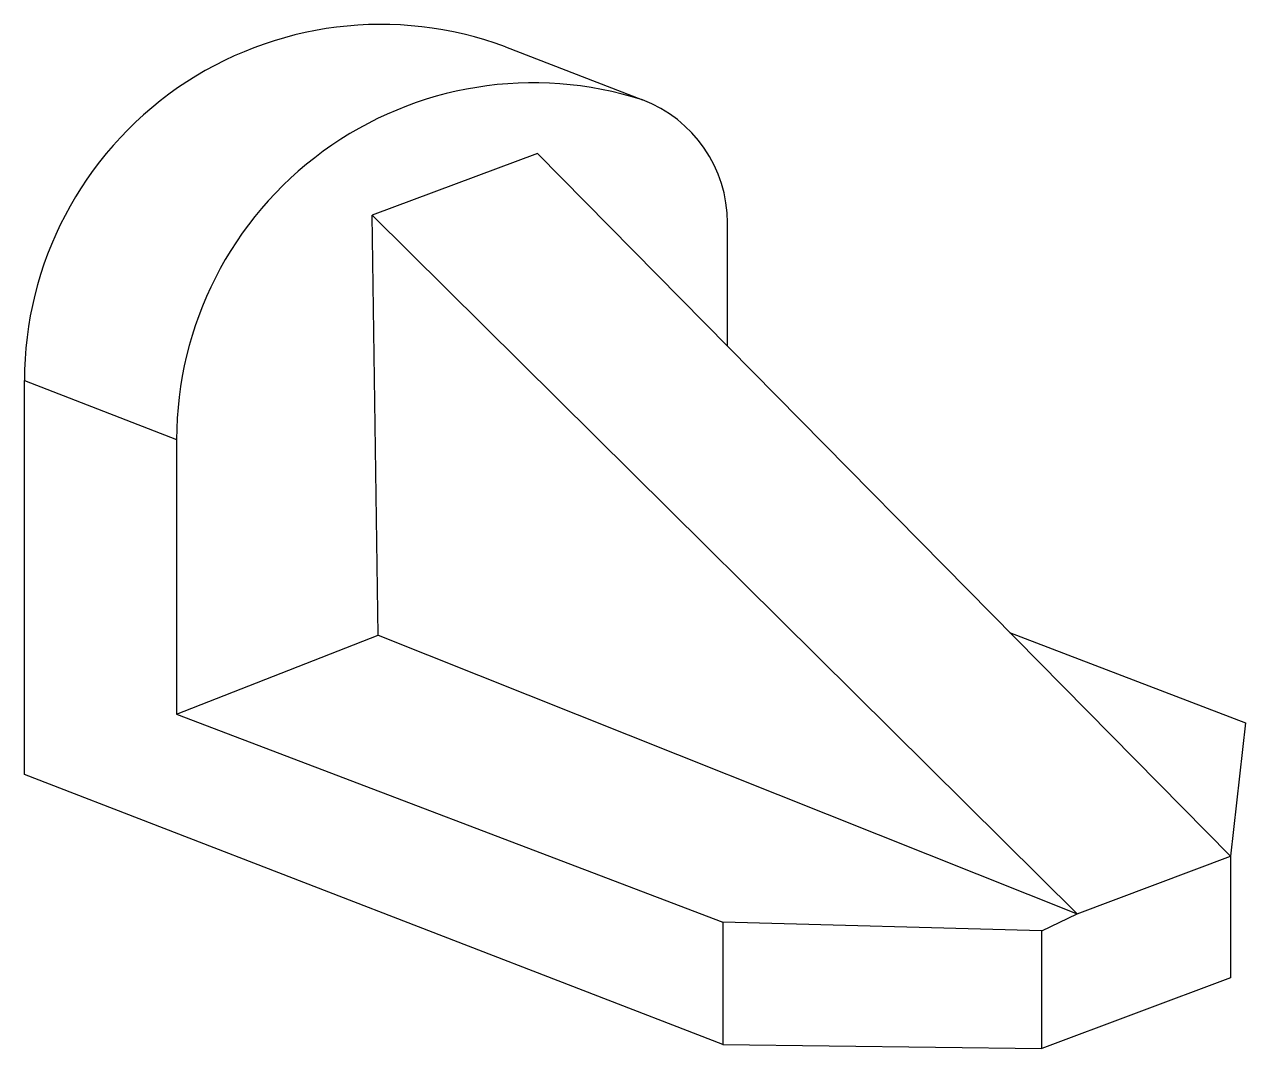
# Model space of a CAD drawing. Header units: millimetres. Extents: x -72 to 52, y -50 to 53.
import ezdxf

# ---------------------------------------------------------------- set-up
doc = ezdxf.new("R2010")
doc.units = ezdxf.units.MM
doc.layers.get('0').update_dxf_attribs({"linetype": 'CONTINUOUS'})

msp = doc.modelspace()

# ---------------------------------------------------------------- linework, layer by layer
for p, q in [((-23.21, 50.76), (-9.37, 45.42)), ((-20, 40), (-36.68, 33.78)), ((50, -31), (-20, 40)), ((-36.68, 33.78), (34.52, -36.82)), ((-36.08, -8.67), (-36.68, 33.78)), ((-0.79, 20.52), (-0.79, 32.98)), ((-71.8, -22.75), (-71.8, 17.05)), ((-71.8, 17.05), (-56.43, 11.11)), ((-56.43, 11.11), (-56.43, -16.64)), ((27.7, -8.38), (51.53, -17.52)), ((-56.43, -16.64), (-36.08, -8.67)), ((-36.08, -8.67), (34.52, -36.82)), ((-56.43, -16.64), (-1.27, -37.67)), ((51.53, -17.52), (50, -31)), ((-1.27, -50), (-71.8, -22.75)), ((34.52, -36.82), (50, -31)), ((50, -31), (50, -43.28)), ((30.96, -38.52), (34.52, -36.82)), ((30.96, -38.52), (-1.27, -37.67)), ((-1.27, -37.67), (-1.27, -50)), ((30.96, -50.43), (30.96, -38.52)), ((50, -43.28), (30.96, -50.43)), ((-1.27, -50), (30.96, -50.43))]:
    msp.add_line(p, q)
for centre, radius, start, end in [((-35.81, 17.05), 35.99, 69.5023, 180), ((-20.4, 11.11), 36.03, 72.1888, 180), ((-14.09, 32.98), 13.3, 0, 69.2258)]:
    msp.add_arc(centre, radius, start, end)

doc.saveas('drawing.dxf')
